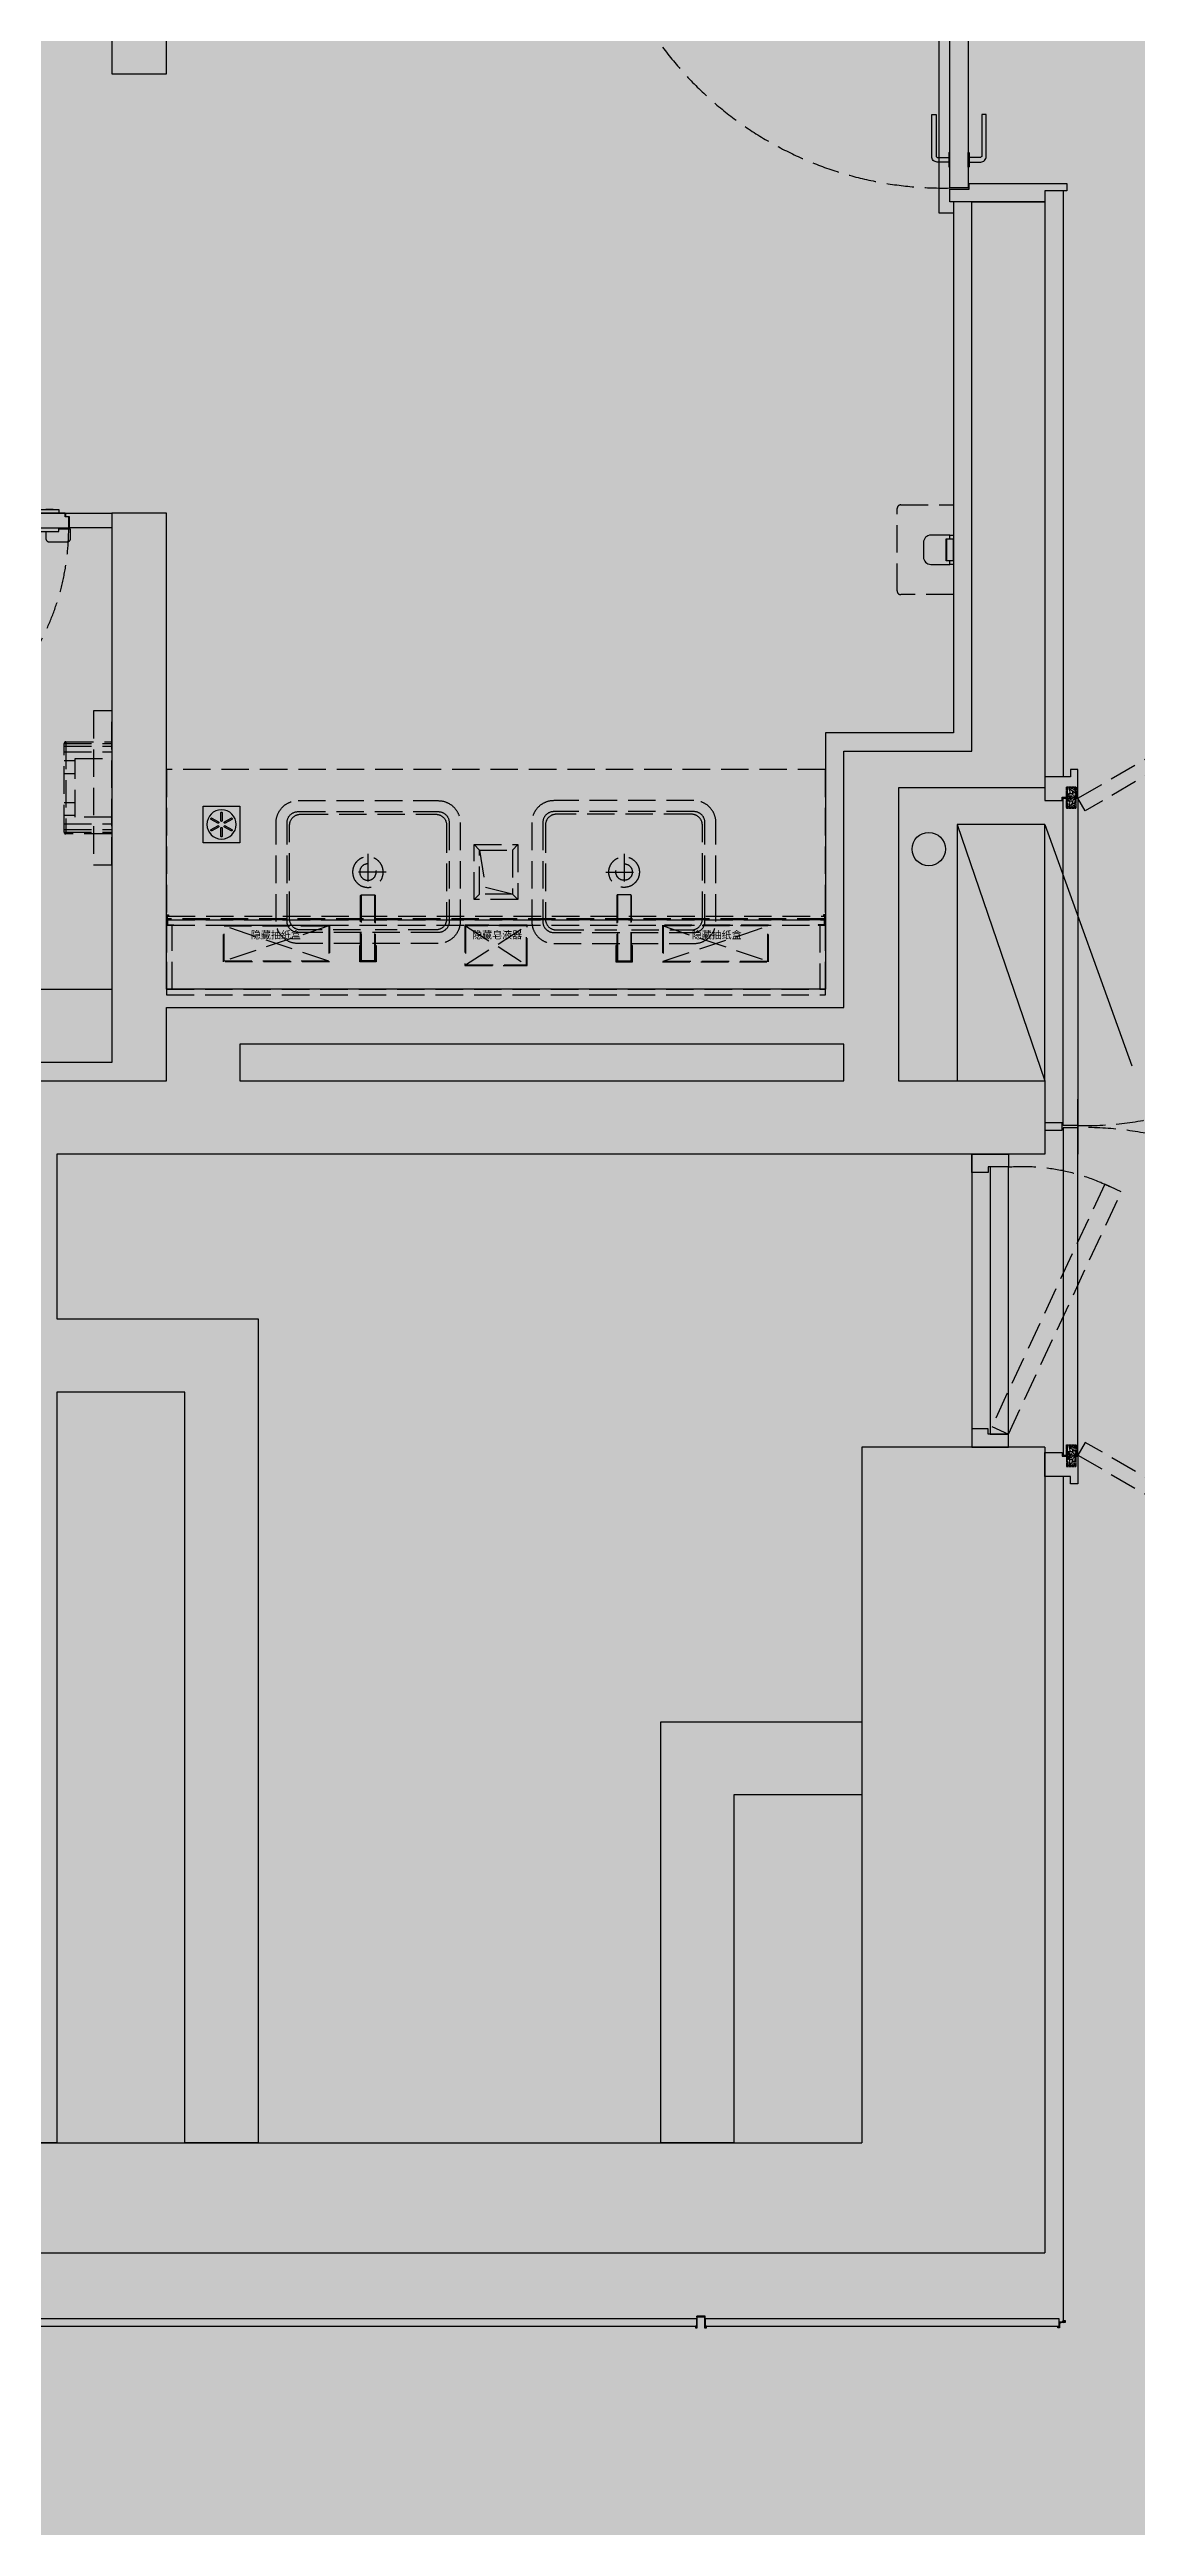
# Model space of a CAD drawing. Extents: x -284868 to 304789, y -137694 to 137894.
# Drawn here: x 80950 to 83920, y -96536 to -89773 of the extents above; entities that cross this region are included whole.
import ezdxf

# ---------------------------------------------------------------- set-up
doc = ezdxf.new("R2010")
doc.units = 0
doc.set_wipeout_variables(frame=1)
doc.linetypes.add('DASH', pattern=[0.35, 0.25, -0.1])
doc.layers.get('0').update_dxf_attribs({"linetype": 'CONTINUOUS'})
for name, color, linetype in [('0-墙', 4, 'CONTINUOUS'), ('0-墙(矮)', 2, 'CONTINUOUS'), ('0-建筑柱体', 251, 'CONTINUOUS'), ('0-消防栓(给排水)', 9, 'CONTINUOUS'), ('0-非设计区域', 251, 'CONTINUOUS'), ('3T-SIS-卫生间悬浮洁具五金', 1, 'CONTINUOUS'), ('4RC-S-天花造型', 3, 'CONTINUOUS'), ('F-地漏', 8, 'CONTINUOUS'), ('P-完成面', 42, 'CONTINUOUS'), ('P-平面家具', 3, 'CONTINUOUS'), ('P-平面家具（到顶）', 2, 'CONTINUOUS'), ('P-门扇', 6, 'CONTINUOUS')]:
    doc.layers.add(name, color=color, linetype=linetype)
doc.styles.add('微软雅黑', font='')
doc.styles.get('微软雅黑').set_extended_font_data('Microsoft YaHei')

# ---------------------------------------------------------------- blocks, each defined once
blk = doc.blocks.new('sgASGHHHH')
for points in [[(-94645.8, -911924), (-94645.8, -913824), (-94145.8, -914124), (-94145.8, -911924)], [(-102645.8, -913824), (-102995.8, -914124), (-94145.8, -914124), (-94645.8, -913824)]]:
    blk.add_hatch(color=256).paths.add_polyline_path(points)
at = {"color": 4}
for p, q in [((-94645.8, -911924), (-94645.8, -913824)), ((-94145.8, -911924), (-94645.8, -911924)), ((-94145.8, -911924), (-94145.8, -914124)), ((-102645.8, -913824), (-94645.8, -913824)), ((-102995.8, -914124), (-94145.8, -914124))]:
    blk.add_line(p, q, dxfattribs=at)
blk = doc.blocks.new('A$C5B4E3DF6')
for p, q in [((0, 240), (-658.7, 476.9)), ((-700, 0), (-700, 240)), ((0, 0), (-700, 240)), ((-700, 240), (0, 240)), ((0, 240), (0, 0)), ((0, 0), (-700, 0))]:
    blk.add_line(p, q)
for points in [[(-700, 240), (-541.4, 498.1), (-398.1, 240)], [(-398.1, 240), (-239.5, 498.1), (-96.1, 240)], [(-700, 0), (-700, 240), (0, 0)]]:
    blk.add_solid(points)
blk = doc.blocks.new('A$C3F6147FC')
blk.add_circle((14582.4, 7532.9), 45.5)
at = {"xscale": -1, "rotation": 270}
blk.add_blockref('A$C5B4E3DF6', (14660, 7600), dxfattribs=at)
blk = doc.blocks.new('A$C4A657766')
h = blk.add_hatch()
h.set_pattern_fill('ANSI32', color=256, scale=0.2, style=0)
h.set_pattern_definition([(45, (-14.9999, -5), (-1.34704, 1.34704), []), (45, (-14.1019, -5), (-1.34704, 1.34704), [])])
h.paths.add_polyline_path([(-11.5, 26.5), (-11.5, -3.5), (-13.5, -3.5), (-13.5, 0), (-15, 0), (-15, -5), (-10, -5), (-10, 25), (10, 25), (10, -5), (15, -5), (15, 0), (13.5, 0), (13.5, -3.5), (11.5, -3.5), (11.5, 26.5)])
blk.add_lwpolyline([(-11.5, 26.5), (-11.5, -3.5), (-13.5, -3.5), (-13.5, 0), (-15, 0), (-15, -5), (-10, -5), (-10, 25), (10, 25), (10, -5), (15, -5), (15, 0), (13.5, 0), (13.5, -3.5), (11.5, -3.5), (11.5, 26.5), (-11.5, 26.5)])
blk = doc.blocks.new('A$C6C5C068E')
h = blk.add_hatch()
h.set_pattern_fill('ANSI32', color=256, scale=0.2, style=0)
h.set_pattern_definition([(45, (506565838.6591, 131390591.2148), (-1.3470384181604, 1.3470384181604), []), (45, (506565839.5572, 131390591.2148), (-1.3470384181604, 1.3470384181604), [])])
h.paths.add_polyline_path([(11.2, 11.2), (-3.8, 11.2), (-3.8, 13.8), (0, 13.8), (0, 15), (-5, 15), (-5, 10), (10, 10), (10, -5), (15, -5), (15, 0), (13.8, 0), (13.8, -3.8), (11.2, -3.8)])
blk.add_lwpolyline([(11.2, 11.2), (-3.8, 11.2), (-3.8, 13.8), (0, 13.8), (0, 15), (-5, 15), (-5, 10), (10, 10), (10, -5), (15, -5), (15, 0), (13.8, 0), (13.8, -3.8), (11.2, -3.8)], close=True)
blk = doc.blocks.new('A$C67A6433D')
at = {"linetype": 'DASH', "ltscale": 0.03}
blk.add_wipeout([(30.7, 0), (-28.1, 0), (-28.1, 25.8), (30.7, 25.8)], dxfattribs=at)
for p, q in [((-25.8, 19.5), (-22.7, 19)), ((-25.4, 13.4), (-18.7, 4.2)), ((-20.9, 18.6), (-9.1, 16.4)), ((-20.3, 1.6), (-20.3, 0)), ((-18.9, 12.6), (-11.9, 2.9)), ((-17.9, 11.2), (-6.8, 9.1)), ((-16, 8.5), (-6.1, 8.5)), ((-16, 2.9), (-0.3, 2.9)), ((-13, 24.2), (-13, 25.8)), ((-12.3, 23.4), (-12.3, 24.7)), ((-12.3, 24.7), (0, 24.7)), ((-8.8, 11.8), (-8.7, 20.7)), ((-8.7, 16.4), (-8.7, 20.7)), ((-1.5, 4), (-7.9, 10.2)), ((-1.9, 19.2), (-3.5, 14.1)), ((0.4, 9.4), (-2.8, 11.9)), ((2.6, 9.4), (5.8, 11.9)), ((30.4, 25.8), (3, 25.8)), ((14.9, 24.7), (3, 24.7)), ((18.6, 2.9), (3.3, 2.9)), ((4.5, 4), (10.9, 10.2)), ((4.9, 19.2), (6.5, 14.1)), ((18.6, 8.5), (9.1, 8.5)), ((11.8, 11.8), (11.7, 20.7)), ((23.5, 18.6), (11.7, 16.4)), ((20.5, 11.2), (12.3, 9.7)), ((21.5, 12.6), (14.5, 2.9)), ((14.9, 23.4), (14.9, 24.7)), ((15.6, 24.2), (15.6, 25.8)), ((28, 13.4), (21.4, 4.2)), ((22.9, 1.6), (22.9, 0)), ((28.4, 19.5), (25.4, 19))]:
    blk.add_line(p, q, dxfattribs=at)
for points in [[(0, 9.7), (0, 25.8), (-27.7, 25.8), (-27.7, 0), (0, 0), (0, 2.7)], [(3, 9.7), (3, 25.8), (30.7, 25.8), (30.7, 0), (3, 0), (3, 2.7)]]:
    blk.add_lwpolyline(points, dxfattribs=at)
for points in [[(-13, 24.2), (-13, 24.2), (-25.8, 24.2, 0.414214), (-26.5, 23.4), (-26.5, 2.4, 0.414214), (-25.8, 1.6), (-20.3, 1.6)], [(-12.3, 23.4), (-25, 23.4, 0.414214), (-25.8, 22.6), (-25.8, 16.8)], [(-25.8, 14), (-25.8, 5, 0.414214), (-25, 4.2), (-18.7, 4.2)], [(14.9, 23.4), (27.6, 23.4, -0.414214), (28.4, 22.6), (28.4, 16.8)], [(15.6, 24.2), (15.6, 24.2), (28.4, 24.2, -0.414214), (29.2, 23.4), (29.2, 2.4, -0.414214), (28.4, 1.6), (22.9, 1.6)], [(28.4, 14), (28.4, 5, -0.414214), (27.6, 4.2), (21.4, 4.2)]]:
    blk.add_lwpolyline(points, format="xyb", dxfattribs=at)
for centre in [(-22.5, 15.4), (-5.1, 20.7), (1.5, 6), (8.1, 20.7), (25.1, 15.4)]:
    blk.add_circle(centre, 1.99, dxfattribs=at)
for centre, radius, start, end in [((-22.5, 15.4), 3.58, 338.85628, 221.96096), ((-17.6, 13.5), 1.59, 158.85628, 216.02452), ((-16, 6.5), 3.58, 211.82128, 270), ((-6.8, 11.8), 1.99, 178.25247, 238.26721), ((-5.1, 20.7), 3.58, 334.84516, 179.12624), ((-1.6, 13.5), 1.99, 160.89293, 232.11387), ((1.5, 6), 3.58, 213.03161, 326.96839), ((1.5, 6), 3.58, 72.86559, 107.13441), ((8.1, 20.7), 3.58, 0.87376, 205.15484), ((4.6, 13.5), 1.99, 307.88613, 19.10707), ((9.8, 11.8), 1.99, 301.73279, 1.74753), ((12, 11.2), 1.59, 222.33862, 280.57582), ((18.6, 6.5), 3.58, 270, 328.17872), ((25.1, 15.4), 3.58, 318.03904, 201.14372), ((20.2, 13.5), 1.59, 323.97548, 21.14372)]:
    blk.add_arc(centre, radius, start, end, dxfattribs=at)
blk = doc.blocks.new('执手1')
at = {"layer": 'P-门扇', "color": 251}
blk.add_lwpolyline([(49.5, 123.8), (37.5, 123.8), (37.5, 11.2, -0.414214), (32.5, 6.2), (2.5, 6.2), (2.5, -6.2), (34.5, -6.2, 0.414214), (49.5, 8.8), (49.5, 123.8)], format="xyb", dxfattribs=at)
blk.add_lwpolyline([(0, 20), (1, 20, -0.414214), (2.5, 18.5), (2.5, -18.5, -0.414214), (1, -20), (0, -20)], format="xyb", close=True, dxfattribs=at)
blk = doc.blocks.new('A$Cd1c035f1')
at = {"layer": 'P-门扇', "color": 251, "linetype": 'DASH', "ltscale": 300}
blk.add_lwpolyline([(0, 0), (-974, 0), (-974, -50), (0, -50)], close=True, dxfattribs=at)
for points in [[(-877, 0), (-877, 1, 0.414214), (-878.5, 2.5), (-915.5, 2.5, 0.414214), (-917, 1), (-917, 0)], [(-877, -50), (-877, -51, -0.414214), (-878.5, -52.5), (-915.5, -52.5, -0.414214), (-917, -51), (-917, -50)]]:
    blk.add_lwpolyline(points, format="xyb", close=True, dxfattribs=at)
for points in [[(-773.2, 49.5), (-773.2, 37.5), (-885.8, 37.5, 0.414214), (-890.8, 32.5), (-890.8, 2.5), (-903.2, 2.5), (-903.2, 34.5, -0.414214), (-888.2, 49.5), (-773.2, 49.5)], [(-773.2, -99.5), (-773.2, -87.5), (-885.8, -87.5, -0.414214), (-890.8, -82.5), (-890.8, -52.5), (-903.2, -52.5), (-903.2, -84.5, 0.414214), (-888.2, -99.5), (-773.2, -99.5)]]:
    blk.add_lwpolyline(points, format="xyb", dxfattribs=at)
blk.add_arc((-18.5, -18.5), 955.7, 178.8908, 271.1092, dxfattribs=at)
blk = doc.blocks.new('手纸箱')
at = {"layer": 'P-平面家具', "color": 251, "linetype": 'DASH', "ltscale": 300}
for p, q in [((143, -98), (-143, -2)), ((143, -2), (-143, -98))]:
    blk.add_line(p, q, dxfattribs=at)
for points in [[(-145, -100), (-145, 0), (145, 0), (145, -100)], [(-143, -98), (-143, -2), (143, -2), (143, -98)]]:
    blk.add_lwpolyline(points, close=True, dxfattribs=at)
blk = doc.blocks.new('皂液器')
at = {"layer": 'P-平面家具', "color": 251, "linetype": 'DASH', "ltscale": 300}
for p, q in [((83, -108), (-83, -2)), ((83, -2), (-83, -108))]:
    blk.add_line(p, q, dxfattribs=at)
for points in [[(-85, -110), (-85, 0), (85, 0), (85, -110)], [(-83, -108), (-83, -2), (83, -2), (83, -108)]]:
    blk.add_lwpolyline(points, close=True, dxfattribs=at)
blk = doc.blocks.new('A$C09EA499F')
at = {"layer": 'P-平面家具', "color": 251, "linetype": 'DASH', "ltscale": 300}
blk.add_line((13.5, -15), (13.5, -15), dxfattribs=at)
for points in [[(20, 175), (0, 175), (0, 203), (5, 203), (5, 200), (3.8, 200), (3.8, 201.8), (1.2, 201.8), (1.2, 176.2), (20, 176.2), (20, 175)], [(1780, 175), (1800, 175), (1800, 203), (1795, 203), (1795, 200), (1796.2, 200), (1796.2, 201.8), (1798.8, 201.8), (1798.8, 176.2), (1780, 176.2), (1780, 175)], [(3, 200), (1797, 200), (1798, 199), (1798, 192), (2, 192), (2, 199), (3, 200)]]:
    blk.add_lwpolyline(points, dxfattribs=at)
for points in [[(0, 0), (15, 0), (15, 175), (0, 175)], [(2, 190), (1798, 190), (1798, 192), (2, 192)], [(2, 190), (2, 175), (1798, 175), (1798, 190)], [(1785, 0), (1800, 0), (1800, 175), (1785, 175)], [(1800, -15), (1800, 0), (0, 0), (0, -15)]]:
    blk.add_lwpolyline(points, close=True, dxfattribs=at)
blk.add_blockref('手纸箱', (300, 174.8), dxfattribs=at)
at = {"layer": 'P-平面家具', "color": 251, "linetype": 'DASH', "ltscale": 300, "extrusion": (0, 0, -1), "zscale": -1}
blk.add_blockref('皂液器', (-900, 175), dxfattribs=at)
at = {"layer": 'P-平面家具', "color": 251, "linetype": 'DASH', "ltscale": 300, "xscale": -1}
blk.add_blockref('手纸箱', (1500, 174.8), dxfattribs=at)
at = {"layer": 'P-平面家具', "color": 251, "linetype": 'DASH', "ltscale": 300, "style": '微软雅黑'}
for s, p in [('隐藏抽纸盒', (230.5, 138.4)), ('隐藏皂液器', (835, 138.4)), ('隐藏抽纸盒', (1434.7, 138.4))]:
    blk.add_text(s, height=20, dxfattribs=at).set_placement(p)
blk = doc.blocks.new('A$C3B184003')
blk.add_lwpolyline([(0, -100), (100, -100), (100, 0), (0, 0)], close=True)
at = {"color": 8}
for points in [[(42.7, -45.8), (42.7, -45.8, 0.414214), (41.9, -43), (23.7, -32.5, 0.414214), (21, -33.3), (21, -33.3, 0.414214), (21.7, -36), (39.9, -46.5, 0.414214)], [(42.7, -54.2), (42.7, -54.2, 0.414214), (39.9, -53.5), (21.7, -64, 0.414214), (21, -66.7), (21, -66.7, 0.414214), (23.7, -67.5), (41.9, -57, 0.414214)], [(50, -41.5), (50, -41.5, 0.414214), (52, -39.5), (52, -18.5, 0.414214), (50, -16.5), (50, -16.5, 0.414214), (48, -18.5), (48, -39.5, 0.414214)], [(50, -58.5), (50, -58.5, 0.414214), (48, -60.5), (48, -81.5, 0.414214), (50, -83.5), (50, -83.5, 0.414214), (52, -81.5), (52, -60.5, 0.414214)], [(57.3, -45.8), (57.3, -45.8, 0.414214), (60.1, -46.5), (78.3, -36, 0.414214), (79, -33.3), (79, -33.3, 0.414214), (76.3, -32.5), (58.1, -43, 0.414214)], [(57.3, -54.2), (57.3, -54.2, 0.414214), (58.1, -57), (76.3, -67.5, 0.414214), (79, -66.7), (79, -66.7, 0.414214), (78.3, -64), (60.1, -53.5, 0.414214)]]:
    blk.add_lwpolyline(points, format="xyb", close=True, dxfattribs=at)
blk.add_circle((50, -50), 40, dxfattribs=at)
blk = doc.blocks.new('A$C321B403F')
at = {"layer": 'P-平面家具', "linetype": 'DASH', "ltscale": 300}
for p, q in [((-18, -245.5), (-18, -65.5)), ((18, -245.5), (18, -65.5))]:
    blk.add_line(p, q, dxfattribs=at)
at = {"layer": 'P-平面家具', "color": 251, "linetype": 'DASH', "ltscale": 300}
for p, q in [((0, -357.6), (0, -258.4)), ((49.6, -308), (-49.6, -308))]:
    blk.add_line(p, q, dxfattribs=at)
at = {"layer": 'P-平面家具', "linetype": 'DASH', "ltscale": 300}
blk.add_lwpolyline([(20, -107.5), (22.5, -107.5), (22.5, -62.5), (-22.5, -62.5), (-22.5, -107.5), (-20, -107.5)], dxfattribs=at)
for points in [[(-18, -245.5), (18, -245.5, 0.414214), (20, -243.5), (20, -67.5, 0.414214), (18, -65.5), (-18, -65.5, 0.414214), (-20, -67.5), (-20, -243.5, 0.414214)], [(-190.9, -473), (192.1, -473, 0.414214), (222.1, -443), (222.1, -173, 0.414214), (192.1, -143), (-190.9, -143, 0.414214), (-220.9, -173), (-220.9, -443, 0.414214)]]:
    blk.add_lwpolyline(points, format="xyb", close=True, dxfattribs=at)
at = {"layer": 'P-平面家具', "color": 251, "linetype": 'DASH', "ltscale": 300}
blk.add_lwpolyline([(-190.9, -503), (192.1, -503, 0.414214), (252.1, -443), (252.1, -173, 0.414214), (192.1, -113), (-190.9, -113, 0.414214), (-250.9, -173), (-250.9, -443, 0.414214)], format="xyb", close=True, dxfattribs=at)
at = {"layer": 'P-平面家具', "linetype": 'DASH', "ltscale": 300}
blk.add_lwpolyline([(-20, -150), (-183.9, -150, 0.414214), (-213.9, -180), (-213.9, -436, 0.414214), (-183.9, -466), (185.1, -466, 0.414214), (215.1, -436), (215.1, -180, 0.414214), (185.1, -150), (20, -150)], format="xyb", dxfattribs=at)
at = {"layer": 'P-平面家具', "color": 251, "linetype": 'DASH', "ltscale": 300}
for radius in [41.8, 22.5]:
    blk.add_circle((0, -308), radius, dxfattribs=at)
blk = doc.blocks.new('A$C6B6E40B6')
at = {"color": 251, "linetype": 'DASH', "ltscale": 300}
blk.add_wipeout([(-60, 150), (60, 150), (60, 0), (-60, 0)], dxfattribs=at).dxf.layer = 'P-平面家具'
at = {"layer": 'P-平面家具', "color": 251, "linetype": 'DASH', "ltscale": 300}
for p, q in [((-45, 135), (-60, 150)), ((45, 135), (60, 150)), ((-45, 15), (-60, 0)), ((45, 15), (60, 0))]:
    blk.add_line(p, q, dxfattribs=at)
for points in [[(-60, 0), (60, 0), (60, 150), (-60, 150)], [(-45, 15), (45, 15), (45, 135), (-45, 135)]]:
    blk.add_lwpolyline(points, close=True, dxfattribs=at)
blk.add_lwpolyline([(-45, 15), (-28.4, 115.9), (45, 135)], dxfattribs=at)
blk = doc.blocks.new('A$C5BF30230')
at = {"color": 251, "linetype": 'DASH', "ltscale": 300}
blk.add_lwpolyline([(144, -122.5), (0, -122.5), (0, 122.5), (144, 122.5, -0.414214), (154, 112.5), (154, -112.5, -0.414214)], format="xyb", close=True, dxfattribs=at)
blk = doc.blocks.new('香薰机')
blk.add_lwpolyline([(10, 40), (0, 40), (0, -40), (10, -40)])
blk.add_lwpolyline([(19, 29), (19, -29), (0, -29), (0, 29)], close=True)
blk.add_lwpolyline([(10, 30), (10, 40), (62, 40, -0.414214), (82, 20), (82, -20, -0.414214), (62, -40), (10, -40), (10, -30), (20, -30), (20, 30), (10, 30)], format="xyb")
blk = doc.blocks.new('A$C63435B51')
at = {"layer": '4RC-S-天花造型', "color": 8}
for points in [[(2.5, 0), (-667.5, 0)], [(-7.5, -40), (-657.5, -40)]]:
    blk.add_lwpolyline(points, dxfattribs=at)
at = {"layer": 'P-门扇', "color": 251, "linetype": 'DASH', "ltscale": 300}
for p, q in [((-602.2, -39.9), (-622.2, -39.9)), ((-622.2, -49.9), (-602.2, -49.9))]:
    blk.add_line(p, q, dxfattribs=at)
for points in [[(0, 0), (0, 665), (-30, 665), (-30, 655), (-40, 655), (-40, 10), (-30, 10), (-30, 0)], [(-348.5, 0), (-316.5, 0), (-316.5, 71), (-348.5, 71)], [(-638.2, -49.9), (-638.2, -40), (-586.2, -40), (-586.2, -49.9)]]:
    blk.add_lwpolyline(points, close=True, dxfattribs=at)
for points in [[(-332.5, 0), (-332.5, 82.2)], [(-586.2, 0), (-586.2, 9.9), (-638.2, 9.9), (-638.2, 0)], [(-346.9, 53.6), (-318.1, 53.6)], [(-346.9, 17.4), (-318.1, 17.4)]]:
    blk.add_lwpolyline(points, dxfattribs=at)
for points in [[(-602.2, 9.9), (-602.2, 28.4, 0.414214), (-612.2, 38.4), (-660.2, 38.4, 0.414214), (-670.2, 28.4), (-670.2, 3.6), (-638.2, 3.6)], [(-2.2, 0.3), (-2.2, -28.9), (0.8, -28.9, 0.414214), (1.8, -27.9), (1.8, -0.6)], [(5.7, 0.3), (5.7, -28.9), (2.7, -28.9, -0.414214), (1.7, -27.9), (1.7, -0.6)]]:
    blk.add_lwpolyline(points, format="xyb", dxfattribs=at)
at = {"layer": 'P-门扇'}
blk.add_lwpolyline([(0, 0), (-665, 0), (-665, -30), (-655, -30), (-655, -40), (-10, -40), (-10, -30), (0, -30)], close=True, dxfattribs=at)
at = {"layer": 'P-门扇', "color": 251, "linetype": 'DASH', "ltscale": 300}
for points in [[(-347.3, 35.5), (-347.3, 58.2, -0.414214), (-342.3, 63.2), (-332.5, 63.2), (-322.7, 63.2, -0.414214), (-317.7, 58.2), (-317.7, 35.5), (-317.7, 12.8, -0.414214), (-322.7, 7.8), (-332.5, 7.8), (-342.3, 7.8, -0.414214), (-347.3, 12.8)], [(-346.9, 35.5), (-346.9, 58.2, -0.414214), (-342.3, 62.7), (-332.5, 62.7), (-322.7, 62.7, -0.414214), (-318.1, 58.2), (-318.1, 35.5), (-318.1, 12.8, -0.414214), (-322.7, 8.3), (-332.5, 8.3), (-342.3, 8.3, -0.414214), (-346.9, 12.8)]]:
    blk.add_lwpolyline(points, format="xyb", close=True, dxfattribs=at)
for radius in [9.09, 2.24]:
    blk.add_circle((1.8, 8.5), radius, dxfattribs=at)
blk.add_arc((1.1, -0.4), 666.1, 92.49048, 179.96624, dxfattribs=at)
blk = doc.blocks.new('A$C74D9406B')
at = {"layer": 'P-平面家具', "linetype": 'DASH', "ltscale": 300}
blk.add_lwpolyline([(176, 0), (176, -125, -0.414214), (171, -130), (-71, -130, -0.414214), (-76, -125), (-76, 0)], format="xyb", close=True, dxfattribs=at)
at = {"layer": 'P-平面家具', "color": 251, "linetype": 'DASH', "ltscale": 300}
for points in [[(-71, -130), (-71, 0)], [(-63.7, -130), (-63.7, 0)], [(-48.6, -130), (-48.6, 0)], [(148.6, -130), (148.6, 0)], [(163.7, -130), (163.7, 0)], [(171, -130), (171, 0)], [(-76, -125), (176, -125)], [(-24.6, -130), (-24.6, -100)], [(10.4, -130), (10.4, -100)], [(89.6, -130), (89.6, -100)], [(124.6, -130), (124.6, -100)]]:
    blk.add_lwpolyline(points, dxfattribs=at)
at = {"layer": 'P-平面家具', "linetype": 'DASH', "ltscale": 300}
blk.add_lwpolyline([(-30, -100), (-30, 0), (130, 0), (130, -100)], close=True, dxfattribs=at)
blk = doc.blocks.new('A$C250F1CE2')
at = {"color": 251, "linetype": 'DASH', "ltscale": 300}
blk.add_lwpolyline([(35, 100), (696.6, 408.5), (717.7, 363.2), (56.1, 54.7)], close=True, dxfattribs=at)
for points in [[(0, 100), (35, 100), (35, 45), (50, 45), (50, 0), (0, 0), (0, 100)], [(800, 100), (765, 100), (765, 45), (750, 45), (750, 0), (800, 0), (800, 100)]]:
    blk.add_lwpolyline(points)
blk.add_lwpolyline([(35, 100), (765, 100), (765, 50), (35, 50)], close=True)
blk.add_arc((223.2, 139.2), 543.2, 355.86618, 27.00764, dxfattribs=at)

msp = doc.modelspace()

# ---------------------------------------------------------------- linework, layer by layer
at = {"layer": '0-墙'}
for points in [[(77470.2, -88938.5), (77470.2, -92588.5), (81270.2, -92588.5), (81270.2, -92388.5), (83120.2, -92388.5), (83120.2, -91688.5), (83470.2, -91688.5), (83470.2, -90188.5), (83670.2, -90188.5), (83670.2, -91788.5), (83270.2, -91788.5)], [(83270.2, -91788.5), (83270.2, -92588.5), (83670.2, -92588.5), (83670.2, -92788.5), (80970.2, -92788.5), (80970.2, -93238.5), (81520.2, -93238.5), (81520.2, -95488.5), (81320.2, -95488.5), (81320.2, -93438.5), (80970.2, -93438.5), (80970.2, -95488.5), (80770.2, -95488.5), (80770.2, -92788.5), (78070.2, -92788.5), (78070.2, -95488.5), (77870.2, -95488.5), (77870.2, -92788.5), (75170.2, -92788.5)], [(83120.2, -92488.5), (81470.2, -92488.5), (81470.2, -92588.5), (83120.2, -92588.5), (83120.2, -92488.5)], [(83170.2, -94538.5), (82820.2, -94538.5), (82820.2, -95488.5), (82620.2, -95488.5), (82620.2, -94338.5), (83170.2, -94338.5), (83170.2, -94538.5)]]:
    msp.add_lwpolyline(points, dxfattribs=at)
at = {"layer": '0-墙(矮)'}
msp.add_lwpolyline([(77520.2, -92338.5), (81120.2, -92338.5), (81120.2, -92538.5), (77520.2, -92538.5)], close=True, dxfattribs=at)
at = {"layer": 'P-完成面'}
for q in [(83760.2, -92638.5), (83760.2, -92788.5)]:
    msp.add_line((83760.2, -92713.5), q, dxfattribs=at)
for points in [[(83470.2, -90188.5), (83420.2, -90188.5), (83420.2, -91638.5), (83070.2, -91638.5), (83070.2, -92338.5), (81270.2, -92338.5), (81270.2, -91038.5), (81120.2, -91038.5), (81120.2, -92538.5), (77520.2, -92538.5), (77520.2, -88988.5), (81120.2, -88988.5), (81120.2, -89838.5), (81270.2, -89838.5), (81270.2, -88988.5), (83420.2, -88988.5), (83420.2, -89138.5)], [(83670.2, -90188.5), (83410.2, -90188.5), (83410.2, -90153.5), (83463.2, -90153.5), (83463.2, -90138.5), (83730.2, -90138.5), (83730.2, -90158.5), (83670.2, -90158.5), (83670.2, -90188.5)], [(83720.2, -90158.5), (83720.2, -91758.5)], [(83670.2, -91823.5), (83717.2, -91823.5), (83717.2, -91813.5), (83760.2, -91813.5), (83760.2, -91738.5), (83740.2, -91738.5), (83740.2, -91758.5), (83670.2, -91758.5), (83670.2, -91823.5)], [(83670.2, -93603.5), (83717.2, -93603.5), (83717.2, -93613.5), (83760.2, -93613.5), (83760.2, -93688.5), (83740.2, -93688.5), (83740.2, -93668.5), (83670.2, -93668.5), (83670.2, -93603.5)], [(83720.2, -93668.5), (83720.2, -95977.3)], [(82718.7, -95988.5), (82718.7, -95968.5), (80311.7, -95968.5), (80311.7, -95988.5)], [(83709, -95988.5), (83709, -95968.5), (82741.7, -95968.5), (82741.7, -95988.5)], [(80311.7, -95988.5), (82718.7, -95988.5)], [(82741.7, -95988.5), (83709, -95988.5)]]:
    msp.add_lwpolyline(points, dxfattribs=at)
for points in [[(83720.2, -91816.5), (83760.2, -91816.5), (83760.2, -92710.5), (83720.2, -92710.5)], [(83717.2, -92703.5), (83670.2, -92703.5), (83670.2, -92723.5), (83717.2, -92723.5)], [(83720.2, -93610.5), (83760.2, -93610.5), (83760.2, -92716.5), (83720.2, -92716.5)]]:
    msp.add_lwpolyline(points, close=True, dxfattribs=at)
at = {"layer": 'P-平面家具', "linetype": 'DASH', "ltscale": 300}
for points in [[(81070.2, -91578.5), (81070.2, -91998.5), (81120.2, -91998.5), (81120.2, -91578.5)], [(81270.2, -92338.5), (83070.2, -92338.5), (83070.2, -91738.5), (81270.2, -91738.5)]]:
    msp.add_lwpolyline(points, close=True, dxfattribs=at)
at = {"layer": 'P-平面家具（到顶）', "ltscale": 0.5}
msp.add_lwpolyline([(81120.2, -91078.5), (81005.2, -91078.5), (81005.2, -91048.5), (80995.2, -91048.5), (80995.2, -91038.5), (81120.2, -91038.5), (81120.2, -91048.5), (81120.2, -91048.5), (81120.2, -91078.5), (81120.2, -91078.5)], dxfattribs=at)
at = {"layer": 'P-门扇'}
msp.add_line((83470.2, -92788.5), (83470.2, -93588.5), dxfattribs=at)
msp.add_lwpolyline([(83420.2, -89108.5), (83380.2, -89108.5), (83380.2, -90218.5), (83420.2, -90218.5)], dxfattribs=at)
msp.add_lwpolyline([(83410.2, -89176.5), (83460.2, -89176.5), (83460.2, -90150.5), (83410.2, -90150.5)], close=True, dxfattribs=at)

# ---------------------------------------------------------------- block references
at = {"layer": '0-建筑柱体'}
msp.add_blockref('sgASGHHHH', (177816, 818335.5), dxfattribs=at)
at = {"layer": '0-消防栓(给排水)', "color": 0}
msp.add_blockref('A$C3F6147FC', (68770.2, -99488.5), dxfattribs=at)
at = {"layer": '3T-SIS-卫生间悬浮洁具五金', "xscale": -1, "rotation": 180}
msp.add_blockref('A$C321B403F', (81820.2, -92326.5), dxfattribs=at)
at = {"layer": '3T-SIS-卫生间悬浮洁具五金', "rotation": 180}
msp.add_blockref('A$C321B403F', (82520.2, -92326.5), dxfattribs=at)
at = {"layer": 'F-地漏', "linetype": 'ByBlock', "xscale": -1, "rotation": 180}
msp.add_blockref('A$C3B184003', (81370.2, -91938.5), dxfattribs=at)
at = {"layer": 'P-完成面'}
msp.add_blockref('A$C4A657766', (82730.2, -95988.5), dxfattribs=at)
at = {"layer": 'P-完成面', "xscale": -1}
msp.add_blockref('A$C6C5C068E', (83720.2, -95988.5), dxfattribs=at)
at = {"layer": 'P-平面家具', "linetype": 'DASH', "ltscale": 300}
for name, p, rotation in [('A$C5BF30230', (83420.2, -91138.5), 180), ('A$C74D9406B', (81120.2, -91738.5), 270)]:
    msp.add_blockref(name, p, dxfattribs=dict(at, rotation=rotation))
at = {"layer": 'P-平面家具', "linetype": 'DASH', "ltscale": 300, "xscale": -1}
msp.add_blockref('香薰机', (83420.2, -91138.5), dxfattribs=at)
at = {"layer": 'P-平面家具', "linetype": 'DASH', "ltscale": 300}
msp.add_blockref('A$C09EA499F', (81270.2, -92338.5), dxfattribs=at)
at = {"layer": 'P-门扇', "color": 251, "linetype": 'DASH', "ltscale": 300}
msp.add_blockref('A$Cd1c035f1', (83410.2, -89176.5), dxfattribs=at)
at = {"layer": 'P-门扇', "extrusion": (0, 0, -1), "zscale": -1}
msp.add_blockref('执手1', (-83410.2, -90073.5), dxfattribs=at)
at = {"layer": 'P-门扇'}
msp.add_blockref('执手1', (83460.2, -90073.5), dxfattribs=at)
at = {"layer": 'P-门扇', "rotation": 180}
msp.add_blockref('A$C63435B51', (80337.7, -91078.5), dxfattribs=at)

# ---------------------------------------------------------------- next in the draw order: block references
at = {"xscale": -1, "rotation": 180}
msp.add_blockref('A$C6B6E40B6', (82170.2, -91943.5), dxfattribs=at)
at = {"layer": 'P-完成面', "extrusion": (0, 0, -1), "zscale": -1, "rotation": 270}
msp.add_blockref('A$C67A6433D', (-83755.2, -91813.5), dxfattribs=at)
at = {"layer": 'P-完成面', "rotation": 90}
msp.add_blockref('A$C67A6433D', (83755.2, -93613.5), dxfattribs=at)

# ---------------------------------------------------------------- next in the draw order: hatches: boundary and pattern name
at = {"layer": '0-非设计区域', "ltscale": 3}
h = msp.add_hatch(dxfattribs=at)
h.set_pattern_fill('ANGLE', color=256, scale=100)
h.set_pattern_definition([(0, (-356380.6, 278012.8), (0, 698.5), [508, -190.5]), (90, (-356380.6, 278012.8), (-698.5, 4e-14), [508, -190.5])])
h.paths.add_polyline_path([(69270.2, -67385.8), (69270.2, -75488.5), (66970.2, -75488.5), (66970.2, -94382), (68770.2, -94382), (68770.2, -95588.5), (78370.2, -95588.5), (78370.2, -99388.5), (74820.2, -99388.5), (74820.2, -99688.5), (68770.2, -99688.5), (68770.2, -103688.5), (77770.2, -103688.5), (77770.2, -106368.5), (83070.2, -106368.5), (83070.2, -117135.8), (83920.2, -117135.8), (83920.2, -118589), (94920.7, -118589), (94920.6, -65088), (83920.2, -65088), (83920.2, -67385.8), (82420.2, -67385.8), (82420.2, -65088.5), (69920.2, -65088.5), (69920.2, -67385.8)])

# ---------------------------------------------------------------- next in the draw order: linework, layer by layer
at = {"layer": 'P-门扇', "color": 251, "linetype": 'DASH', "ltscale": 300}
for points in [[(83780.2, -91851.1), (83760.2, -91816.5), (84534.4, -91369.5), (84554.4, -91404.1)], [(83780.2, -93575.8), (83760.2, -93610.5), (84534.4, -94057.5), (84554.4, -94022.8)]]:
    msp.add_lwpolyline(points, close=True, dxfattribs=at)
for centre, start, end in [((83780.2, -91828), 268.70166, 31.29833), ((83780.2, -93598.9), 328.70167, 91.29834)]:
    msp.add_arc(centre, 882.7, start, end, dxfattribs=at)

# ---------------------------------------------------------------- next in the draw order: block references
at = {"layer": 'P-门扇', "xscale": -1, "rotation": 270}
msp.add_blockref('A$C250F1CE2', (83470.2, -93588.5), dxfattribs=at)

doc.saveas('drawing.dxf')
